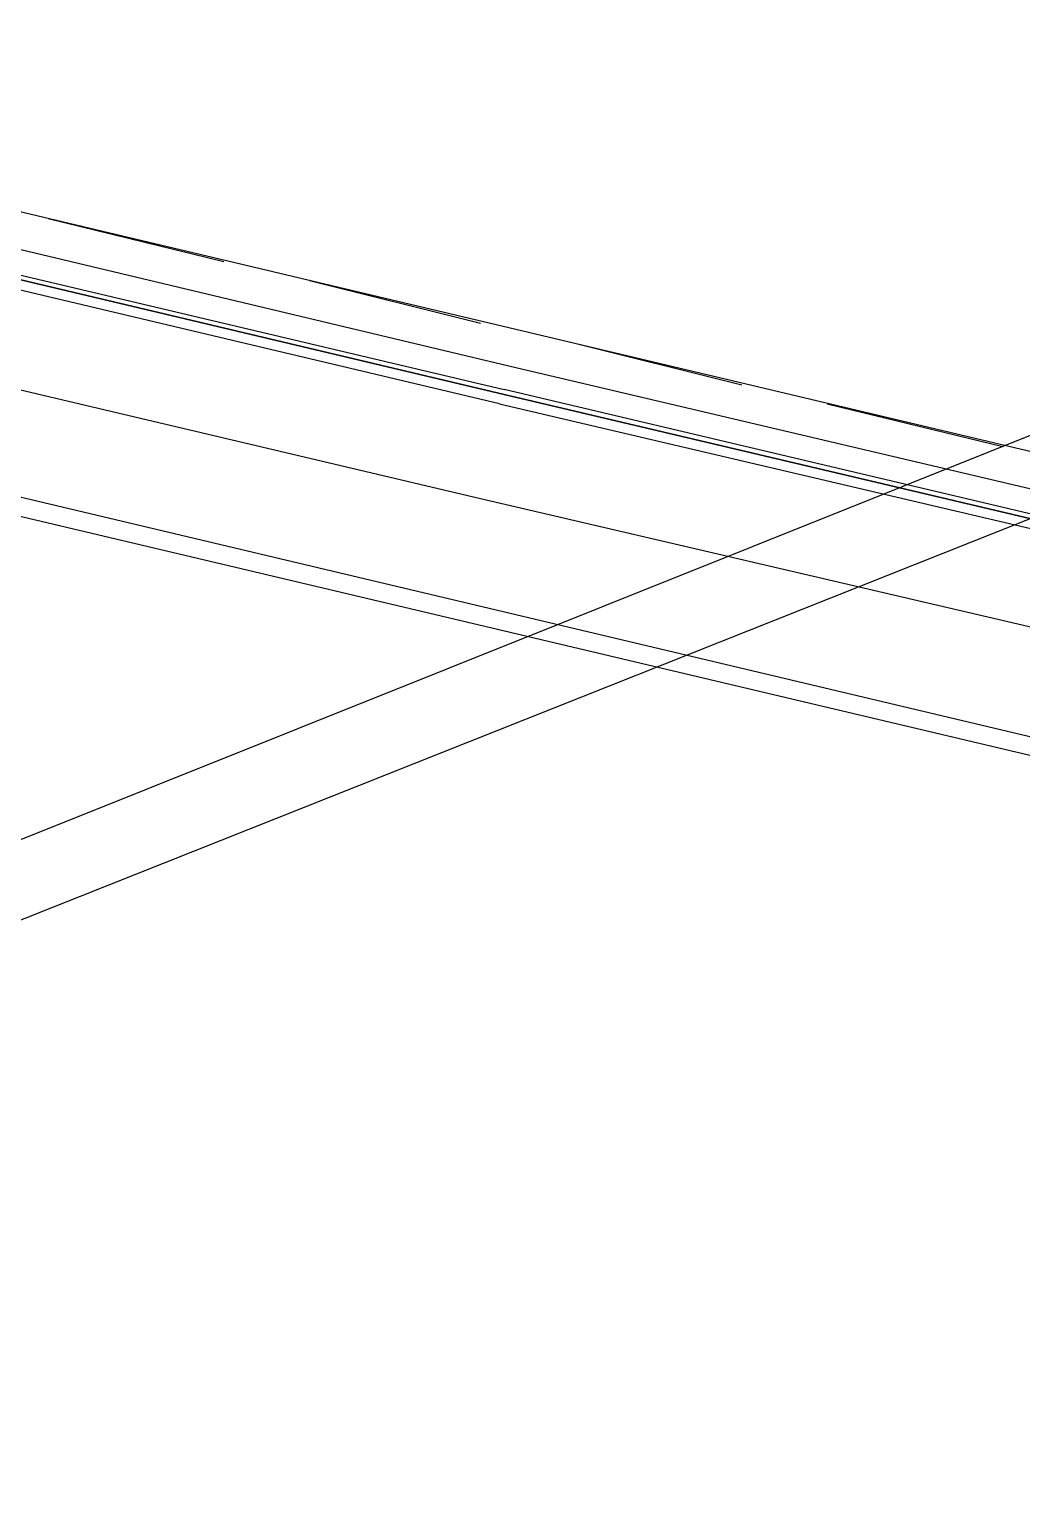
# Model space of a CAD drawing. Header units: feet. Extents: x -84 to 198, y -22 to 181.
# Drawn here: x 83.788 to 86.572, y 13.101 to 17.255 of the extents above; entities that cross this region are included whole.
import ezdxf

# ---------------------------------------------------------------- set-up
doc = ezdxf.new("R2010")
doc.units = ezdxf.units.FT
doc.layers.add('A-LINEA', color=7, linetype='CONTINUOUS')

msp = doc.modelspace()

# ---------------------------------------------------------------- linework, layer by layer
at = {"layer": 'A-LINEA'}
for p, q in [((66.5385, 8.0853), (121.2252, 29.9819)), ((66.1153, 7.7422), (121.4491, 29.735)), ((72.68, 18.5111), (87.8933, 14.9111)), ((86.9333, 15.9911), (80.24, 17.5778)), ((86.76, 15.2311), (80.0667, 16.8178)), ((83.84, 16.7244), (84.3333, 16.6044)), ((84.5733, 16.5511), (85.0533, 16.4311)), ((85.3067, 16.3778), (85.7867, 16.2578)), ((85.1333, 16.3111), (86.7733, 15.9244)), ((86.0267, 16.2044), (86.52, 16.0844))]:
    msp.add_line(p, q, dxfattribs=at)
for points in [[(83.6667, 16.6311), (83.68, 16.6311), (83.68, 16.6578), (85.1333, 16.3111)], [(85.1067, 16.2044), (83.5867, 16.5644), (83.6, 16.5778), (83.6, 16.5911), (85.12, 16.2311), (83.6, 16.5911), (83.6, 16.6044), (85.12, 16.2444)], [(86.8267, 15.5244), (85.0533, 15.9378), (83.5867, 16.2844)], [(85.1067, 16.2044), (86.8133, 15.8044), (86.8133, 15.8178), (86.8133, 15.8311), (85.12, 16.2311), (86.8133, 15.8311), (86.8267, 15.8444), (86.8133, 15.8444), (85.12, 16.2444)]]:
    msp.add_lwpolyline(points, dxfattribs=at)

doc.saveas('drawing.dxf')
